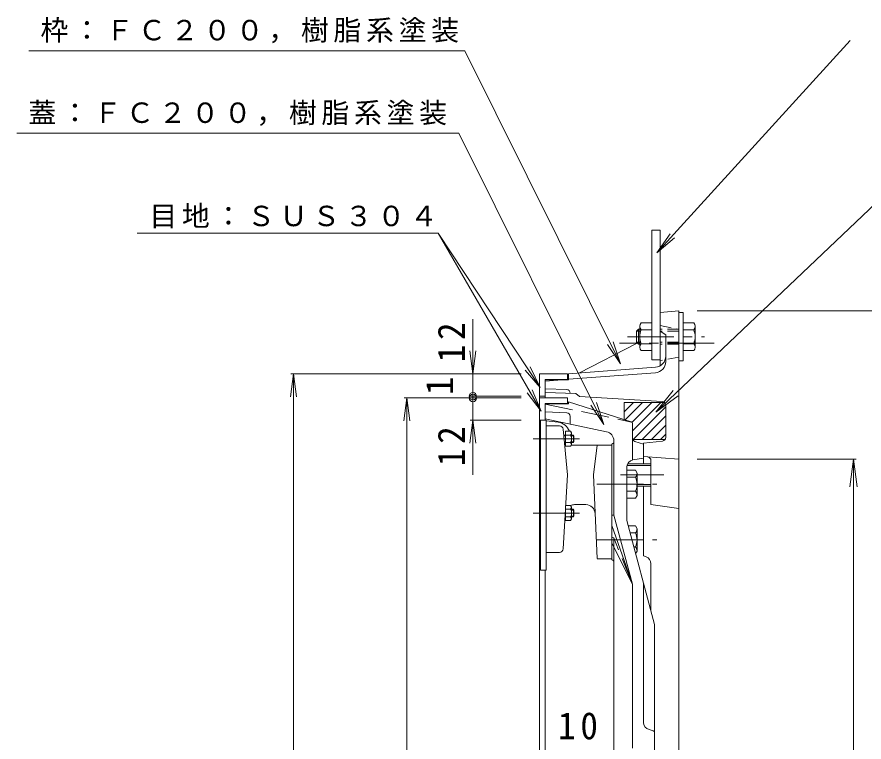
# Model space of a CAD drawing. Units: millimetres, scale not verified. Extents: x -959 to 890, y -689 to 698.
# Drawn here: x 120.5 to 577.2, y 92.2 to 483 of the extents above; entities that cross this region are included whole.
import ezdxf
from ezdxf.enums import TextEntityAlignment as Align

# ---------------------------------------------------------------- set-up
doc = ezdxf.new("R2010")
doc.units = ezdxf.units.MM
doc.header["$LTSCALE"] = 5
doc.header["$PDMODE"] = 32
doc.header["$PDSIZE"] = 4
for name, pattern in [('CHAIN1', [8, 5, -1, 1, -1]), ('DASHED1', [1.8, 1.2, -0.6]), ('DASHED3', [4, 3, -1])]:
    doc.linetypes.add(name, pattern=pattern)
for name, color, linetype, lineweight in [('A-0_通り芯', 3, 'Continuous', 9), ('A-1_ピット', 2, 'Continuous', 9), ('A-2_蓋', 6, 'DASHED1', 9), ('A-3_受枠', 4, 'Continuous', 9), ('A-4_寸法', 7, 'Continuous', 9), ('A-5_仕様文', 7, 'Continuous', 9), ('A-A', 2, 'Continuous', 9), ('A-F', 7, 'Continuous', 9)]:
    doc.layers.add(name, color=color, linetype=linetype, lineweight=lineweight)
doc.styles.add('ＭＳ ゴシック', font='')
doc.styles.get('ＭＳ ゴシック').set_extended_font_data('MS Gothic')

msp = doc.modelspace()

# ---------------------------------------------------------------- linework, layer by layer
at = {"layer": 'A-0_通り芯'}
for p, q in [((402.288, 277.662), (402.288, -238.338)), ((405.288, 274.662), (417.288, 274.662)), ((405.288, 274.662), (405.288, 265.662)), ((405.288, 274.462), (417.788, 274.462)), ((417.788, 275.504), (417.788, 274.462)), ((451.589, 264.805), (417.788, 275.504)), ((416.854, 269.726), (405.288, 270.112)), ((402.288, 265.662), (405.788, 265.662)), ((402.787, 265.662), (402.787, 184.783)), ((438.305, 259.49), (405.288, 266.351)), ((405.788, 265.662), (405.788, 184.783)), ((405.788, 265.411), (412.222, 264.604)), ((418.788, 267.728), (418.788, 263.545)), ((412.967, 262.662), (405.788, 262.662)), ((414.958, 260.85), (417.288, 236.162)), ((452.288, 244.208), (452.288, 263.852)), ((415.259, 257.662), (416.302, 257.662)), ((415.295, 257.283), (416.302, 257.283)), ((416.302, 259.712), (419.002, 259.712)), ((416.302, 257.687), (419.002, 257.687)), ((419.002, 259.712), (419.502, 258.846)), ((419.502, 258.846), (419.502, 252.478)), ((419.502, 257.662), (420.569, 257.662)), ((419.502, 257.283), (420.788, 257.283)), ((420.788, 257.283), (420.569, 257.662)), ((415.601, 254.041), (416.302, 254.041)), ((415.637, 253.662), (416.302, 253.662)), ((416.302, 253.637), (419.002, 253.637)), ((419.502, 254.041), (420.788, 254.041)), ((419.502, 253.662), (420.569, 253.662)), ((420.329, 252.162), (441.288, 252.162)), ((433.288, 252.162), (431.288, 236.162)), ((441.288, 252.829), (441.288, 190.495)), ((442.288, 214.548), (442.288, 254.594)), ((449.735, 242.162), (462.288, 242.162)), ((452.572, 244.259), (458.288, 245.299)), ((449.288, 238.662), (453.922, 238.662)), ((462.288, 241.215), (449.388, 241.215)), ((454.788, 237.162), (453.922, 238.662)), ((414.9, 196.316), (417.288, 236.162)), ((431.288, 236.162), (433.288, 191.162)), ((449.288, 234.912), (453.922, 234.912)), ((454.788, 237.162), (454.788, 225.275)), ((454.788, 231.109), (462.288, 231.109)), ((454.788, 230.162), (462.288, 230.162)), ((449.288, 227.412), (453.922, 227.412)), ((454.788, 225.162), (453.922, 223.662)), ((416.302, 219.712), (419.002, 219.712)), ((416.302, 219.712), (416.302, 211.612)), ((419.002, 219.712), (419.502, 218.846)), ((427.216, 220.162), (421.038, 220.162)), ((449.288, 223.662), (453.922, 223.662)), ((416.157, 217.283), (416.302, 217.283)), ((416.179, 217.662), (416.302, 217.662)), ((416.302, 217.687), (419.002, 217.687)), ((419.502, 218.846), (419.502, 212.478)), ((419.502, 217.662), (420.569, 217.662)), ((419.502, 217.283), (420.788, 217.283)), ((420.788, 217.283), (420.569, 217.662)), ((415.94, 213.662), (416.302, 213.662)), ((415.962, 214.041), (416.302, 214.041)), ((416.302, 213.637), (419.002, 213.637)), ((416.302, 211.612), (419.002, 211.612)), ((419.002, 211.612), (419.502, 212.478)), ((419.502, 214.041), (420.788, 214.041)), ((419.502, 213.662), (420.569, 213.662)), ((441.288, 214.586), (442.288, 214.548)), ((442.288, 214.548), (452.288, 177.227)), ((441.288, 208.903), (452.288, 177.227)), ((450.077, 208.662), (453.922, 208.662)), ((454.788, 207.162), (453.922, 208.662)), ((454.788, 207.162), (454.788, 195.275)), ((451.081, 204.912), (453.922, 204.912)), ((441.288, 199.475), (452.288, 177.227)), ((442.288, 197.452), (442.288, -158.128)), ((453.091, 197.412), (453.922, 197.412)), ((412.904, 194.435), (405.788, 194.435)), ((454.788, 195.162), (454.041, 193.868)), ((433.288, 190.962), (441.288, 190.962)), ((402.787, 184.783), (405.788, 184.783)), ((405.288, -145.459), (405.288, 184.783)), ((452.288, 88.968), (452.288, 177.227)), ((458.288, 102.785), (458.288, 178.017)), ((464.288, 155.625), (464.288, -116.301)), ((461.317, 98.905), (463.53, 98.352))]:
    msp.add_line(p, q, dxfattribs=at)
at = {"layer": 'A-0_通り芯', "linetype": 'DASHED3'}
for p, q in [((405.288, 274.35), (451.857, 264.674)), ((442.288, 202.22), (441.288, 202.653))]:
    msp.add_line(p, q, dxfattribs=at)
at = {"layer": 'A-0_通り芯', "linetype": 'CHAIN1'}
for p, q in [((398.703, 255.662), (425.2, 255.662)), ((445.865, 236.162), (469.317, 236.162)), ((433.191, 231.162), (465.542, 231.162)), ((398.703, 215.662), (425.2, 215.662)), ((433.191, 201.162), (465.542, 201.162))]:
    msp.add_line(p, q, dxfattribs=at)
at = {"layer": 'A-0_通り芯'}
for points in [[(402.288, 277.662), (417.288, 277.662), (417.288, 274.662)], [(416.302, 259.712), (416.302, 251.612), (419.002, 251.612), (419.502, 252.478)], [(420.788, 257.283), (420.788, 254.041), (420.569, 253.662), (420.569, 257.662)], [(453.691, 254.224), (458.288, 252.787), (458.288, 245.299)], [(449.288, 240.324), (449.288, 211.606), (464.288, 155.625)], [(420.788, 217.283), (420.788, 214.041), (420.569, 213.662), (420.569, 217.662)]]:
    msp.add_lwpolyline(points, dxfattribs=at)
at = {"layer": 'A-0_通り芯', "linetype": 'DASHED3'}
msp.add_lwpolyline([(452.287, 177.227), (442.288, 202.22), (442.288, 197.452)], dxfattribs=at)
at = {"layer": 'A-0_通り芯'}
for centre, radius, start, end in [((416.788, 267.728), 2, 0, 88.09052), ((411.288, 257.162), 7.5, 19.87587, 82.84747), ((412.967, 260.662), 2, 5.39027, 90), ((451.288, 263.852), 1, 0, 72.43633), ((417.48, 259.031), 2.03, 318.55388, 354.77708), ((415.151, 255.662), 4.351, 332.26152, 27.73848), ((437.288, 254.594), 5, 0, 78.26154), ((454.288, 256.132), 2, 180, 252.64613), ((417.48, 252.293), 2.03, 5.22292, 41.44612), ((420.329, 257.162), 5, 258.97919, 270), ((440.788, 254.243), 1.5, 289.47127, 0.00095), ((453.288, 240.324), 4, 100.30505, 180), ((451.555, 237.115), 3.233, 317.05763, 0.83853), ((446.236, 231.162), 8.552, 336.97646, 26.0079), ((451.555, 225.21), 3.233, 359.16147, 42.94237), ((421.038, 215.162), 5, 90, 114.49776), ((427.216, 215.162), 5, 2.54443, 90), ((417.48, 219.031), 2.03, 318.55388, 354.77708), ((415.151, 215.662), 4.351, 332.26152, 27.73848), ((417.48, 212.293), 2.03, 5.22292, 41.44612), ((451.555, 207.115), 3.233, 317.05763, 0.83853), ((446.236, 201.162), 8.552, 333.99136, 26.0079), ((451.555, 195.209), 3.233, 359.16147, 42.94237), ((412.904, 196.435), 2, 270, 356.57153), ((440.788, 189.081), 1.5, 0, 70.52753), ((462.288, 102.785), 4, 180, 255.96397), ((463.288, 97.381), 1, 0, 75.96393)]:
    msp.add_arc(centre, radius, start, end, dxfattribs=at)
at = {"layer": 'A-0_通り芯', "linetype": 'DASHED3'}
msp.add_arc((440.788, 189.081), 1.5, 70.52753, 71.56445, dxfattribs=at)
at = {"layer": 'A-1_ピット'}
for p, q in [((477.288, 324.662), (467.288, 323.662)), ((477.288, 324.662), (477.288, 77.311)), ((467.288, 295.04), (467.288, 323.662)), ((470.288, 311.662), (467.288, 313.662)), ((470.288, 297.228), (470.288, 311.662)), ((423.788, 291.174), (454.588, 307.097)), ((464.737, 294.253), (417.788, 290.723)), ((402.288, 290.662), (402.288, 277.662)), ((402.288, 290.662), (417.288, 290.662)), ((417.288, 290.662), (417.288, 287.662)), ((464.737, 291.245), (417.788, 287.715)), ((417.788, 290.723), (417.788, 287.462)), ((405.288, 287.662), (405.288, 277.662)), ((405.288, 287.662), (417.288, 287.662)), ((405.288, 287.462), (417.788, 287.462)), ((402.288, 278.662), (405.288, 278.662)), ((416.854, 282.227), (405.288, 282.612)), ((405.288, 280.61), (421.788, 280.034)), ((418.788, 280.228), (418.788, 280.139)), ((423.788, 278.459), (421.788, 280.034)), ((468.408, 275.775), (423.788, 278.459)), ((447.788, 275.253), (447.788, 266.008)), ((447.788, 275.253), (469.639, 275.253)), ((447.788, 270.213), (452.828, 275.253)), ((447.788, 275.162), (447.879, 275.253)), ((448.354, 265.829), (457.778, 275.253)), ((452.114, 264.639), (462.728, 275.253)), ((452.288, 259.863), (467.678, 275.253)), ((452.627, 255.253), (470.288, 272.913)), ((470.288, 256.253), (470.288, 273.779)), ((457.577, 255.253), (470.288, 267.964)), ((462.527, 255.253), (470.288, 263.014)), ((467.477, 255.253), (470.288, 258.064)), ((452.491, 255.253), (469.888, 255.253)), ((468.508, 254.464), (458.288, 253.329)), ((458.288, 253.329), (458.288, 242.162)), ((458.288, 246.053), (477.288, 244.662)), ((462.288, 243.901), (462.288, 220.162)), ((458.288, 230.162), (458.288, 192.617)), ((462.288, 220.162), (477.288, 218.162)), ((459.655, 192.119), (458.288, 192.617)), ((462.288, 163.089), (462.288, 188.36))]:
    msp.add_line(p, q, dxfattribs=at)
at = {"layer": 'A-1_ピット', "linetype": 'CHAIN1'}
msp.add_line((496.287, 307.162), (445.373, 307.162), dxfattribs=at)
at = {"layer": 'A-1_ピット', "linetype": 'DASHED3'}
msp.add_line((414.427, 287.462), (405.288, 286.775), dxfattribs=at)
at = {"layer": 'A-1_ピット'}
for centre, radius, start, end in [((464.288, 300.236), 6, 274.2999, 359.99976), ((464.288, 297.228), 6, 274.2999, 0), ((416.788, 280.228), 2, 0, 88.09052), ((468.288, 273.779), 2, 0, 86.55727), ((468.288, 256.452), 2, 276.34067, 0), ((460.288, 243.901), 2, 0, 85.81401), ((458.288, 188.36), 4, 0, 70.01686)]:
    msp.add_arc(centre, radius, start, end, dxfattribs=at)
at = {"layer": 'A-2_蓋'}
for p, q in [((467.288, 316.662), (477.288, 314.662)), ((477.288, 299.662), (467.288, 297.848))]:
    msp.add_line(p, q, dxfattribs=at)
at = {"layer": 'A-3_受枠'}
for p, q in [((467.288, 368.162), (462.788, 368.162)), ((462.788, 368.162), (462.788, 298.162))]:
    msp.add_line(p, q, dxfattribs=at)
msp.add_lwpolyline([(462.788, 298.162), (467.288, 298.162), (467.288, 368.162)], dxfattribs=at)
at = {"layer": 'A-4_寸法'}
for p, q in [((465.471, 355.896), (475.022, 363.959)), ((366.298, 236.186), (366.298, 320.049)), ((366.298, 290.662), (364.667, 303.055)), ((366.298, 290.662), (367.93, 303.055)), ((269.646, 290.662), (268.014, 278.269)), ((392.288, 290.662), (268.146, 290.662)), ((269.646, -251.338), (269.646, 290.662)), ((269.646, 290.662), (271.277, 278.269)), ((364.798, 278.662), (392.288, 278.662)), ((330.748, 277.662), (329.116, 265.269)), ((392.288, 277.662), (329.248, 277.662)), ((330.748, -238.338), (330.748, 277.662)), ((330.748, 277.662), (332.38, 265.269)), ((366.298, 265.662), (364.667, 253.269)), ((364.798, 265.662), (392.288, 265.662)), ((366.298, 265.662), (367.93, 253.269))]:
    msp.add_line(p, q, dxfattribs=at)
msp.add_lwpolyline([(569.673, 470.303), (465.471, 355.896), (472.61, 366.157)], dxfattribs=at)
at = {"layer": 'A-5_仕様文'}
for p, q in [((347.549, 366.477), (402.625, 283.223)), ((445.922, 296.076), (438.935, 306.441)), ((445.922, 296.076), (441.856, 307.896)), ((402.625, 283.223), (394.427, 292.658)), ((402.625, 283.223), (397.148, 294.459)), ((403.111, 270.593), (395.486, 280.497)), ((403.111, 270.593), (398.309, 282.134)), ((436.917, 263.346), (432.851, 275.166)), ((436.917, 263.346), (429.93, 273.711))]:
    msp.add_line(p, q, dxfattribs=at)
msp.add_lwpolyline([(185.23, 366.477), (347.549, 366.477), (403.111, 270.593)], dxfattribs=at)
for p in [(366.298, 278.662), (366.298, 277.662)]:
    msp.add_point(p, dxfattribs=at)
at = {"layer": 'A-A'}
for p, q in [((479.588, 323.662), (477.288, 323.662)), ((479.588, 323.662), (479.588, 297.661)), ((456.288, 316.285), (456.288, 305.038)), ((457.01, 318.161), (462.788, 318.161)), ((485.366, 318.161), (479.588, 318.161)), ((486.088, 305.038), (486.088, 316.285)), ((454.588, 313.661), (455.588, 314.662)), ((456.288, 314.662), (455.588, 314.662)), ((455.588, 314.662), (455.588, 306.661)), ((457.01, 314.408), (462.788, 314.408)), ((485.366, 314.408), (479.588, 314.408)), ((456.288, 306.661), (455.588, 306.661)), ((457.01, 306.914), (462.788, 306.914)), ((485.366, 306.914), (479.588, 306.914)), ((457.01, 303.162), (462.788, 303.162)), ((485.366, 303.162), (479.588, 303.162)), ((479.588, 297.661), (477.288, 297.661))]:
    msp.add_line(p, q, dxfattribs=at)
at = {"layer": 'A-A', "linetype": 'CHAIN1'}
msp.add_line((449.588, 310.661), (491.088, 310.661), dxfattribs=at)
at = {"layer": 'A-A', "linetype": 'DASHED1'}
for p, q in [((477.288, 314.662), (467.288, 314.662)), ((477.288, 313.662), (467.288, 313.662)), ((477.288, 307.661), (467.288, 307.661)), ((477.288, 306.661), (467.288, 306.661))]:
    msp.add_line(p, q, dxfattribs=at)
at = {"layer": 'A-A'}
for points in [[(456.288, 313.661), (454.588, 313.661), (454.588, 307.661)], [(456.288, 307.661), (454.588, 307.661), (455.588, 306.661)]]:
    msp.add_lwpolyline(points, dxfattribs=at)
for centre, radius, start, end in [((459.088, 316.285), 2.8, 137.92537, 222.07443), ((483.287, 316.285), 2.8, 317.92572, 42.07428), ((466.377, 310.661), 10.089, 158.19786, 201.80016), ((475.998, 310.661), 10.089, 338.19786, 21.80214), ((459.088, 305.038), 2.8, 137.92557, 222.07463), ((483.287, 305.038), 2.8, 317.92537, 42.07443)]:
    msp.add_arc(centre, radius, start, end, dxfattribs=at)
at = {"layer": 'A-F'}
for p, q in [((126.937, 464.79), (361.862, 464.79)), ((361.862, 464.79), (445.922, 296.076)), ((587.173, 386.043), (464.91, 269.956)), ((487.288, 324.662), (626.586, 324.662)), ((464.91, 269.956), (474.346, 281.616)), ((464.91, 269.956), (477.043, 278.776)), ((487.288, 244.662), (572.928, 244.662)), ((571.428, 244.662), (569.47, 229.791)), ((571.428, -205.338), (571.428, 244.662)), ((571.428, 244.662), (573.385, 229.791))]:
    msp.add_line(p, q, dxfattribs=at)
msp.add_lwpolyline([(120.477, 420.283), (358.724, 420.283), (436.917, 263.346)], dxfattribs=at)

# ---------------------------------------------------------------- texts
at = {"layer": 'A-4_寸法', "color": 2, "style": 'ＭＳ ゴシック'}
msp.add_text('1', height=14.66, rotation=90, dxfattribs=at).set_placement((359.968, 279.147), align=Align.BOTTOM_LEFT)
at = {"layer": 'A-4_寸法', "color": 2, "char_height": 14.66, "attachment_point": 7, "rotation": 90, "style": 'ＭＳ ゴシック'}
for insert in [(361.955, 296.86), (361.955, 240.907)]:
    msp.add_mtext('\\T1.27;\\W0.95;12', dxfattribs=dict(at, insert=insert))
at = {"layer": 'A-5_仕様文', "insert": (191.882, 369.138), "char_height": 11, "attachment_point": 7, "style": 'ＭＳ ゴシック'}
msp.add_mtext('\\T1.17;目地：ＳＵＳ３０４', dxfattribs=at)
at = {"layer": 'A-F', "char_height": 11, "attachment_point": 7, "style": 'ＭＳ ゴシック'}
for s, insert in [('\\T1.17;枠：ＦＣ２００，樹脂系塗装', (133.135, 468.795)), ('\\T1.17;蓋：ＦＣ２００，樹脂系塗装', (126.666, 424.288))]:
    msp.add_mtext(s, dxfattribs=dict(at, insert=insert))
at = {"layer": 'A-F', "color": 2, "insert": (412.212, 93.475), "char_height": 14.66, "attachment_point": 7, "style": 'ＭＳ ゴシック'}
msp.add_mtext('\\T1.27;\\W0.95;10', dxfattribs=at)

doc.saveas('drawing.dxf')
